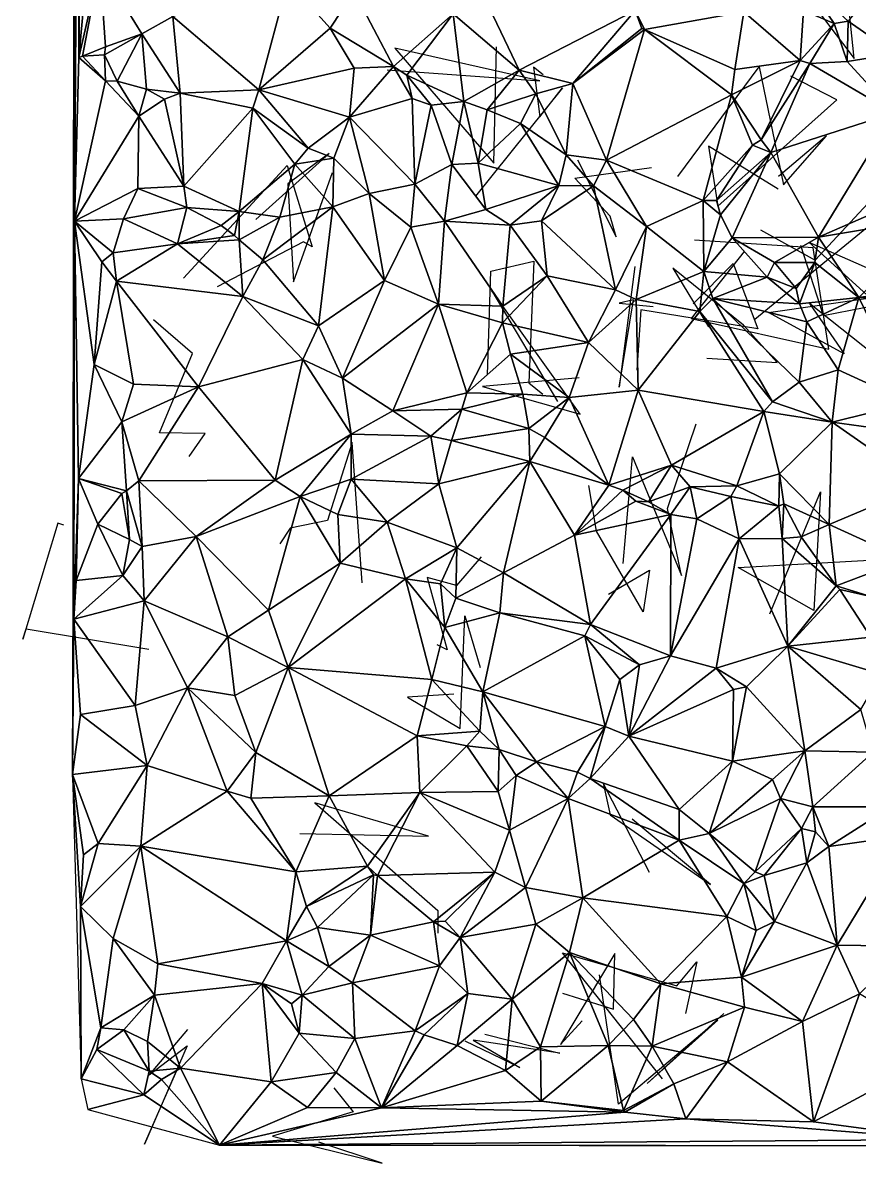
# Model space of a CAD drawing. Header units: metres. Extents: x -15.6 to 15.9, y -15.6 to 15.8.
# Drawn here: x -15.57 to -4.96, y -15.18 to -0.7 of the extents above; entities that cross this region are included whole.
import ezdxf

# ---------------------------------------------------------------- set-up
doc = ezdxf.new("R2010")
doc.units = ezdxf.units.M
doc.layers.add('CRACKS', color=1, linetype='Continuous')
doc.layers.add('STREET_MESH', color=7, linetype='Continuous')

msp = doc.modelspace()

# ---------------------------------------------------------------- linework, layer by layer
at = {"layer": 'CRACKS'}
for points in [[(-4.982, 0.256, 0.1), (-5.55, -0.466, 0.1), (-5.023, -1.158, 0.1), (-5.116, -0.248, 0.1), (-6.116, 0.727, 0.1)], [(-10.949, -1.299, 0.1), (-9.011, -1.44, 0.1), (-10.854, -1.025, 0.1), (-9.595, -2.486, 0.1), (-9.563, -1.008, 0.1)], [(-8.969, -1.365, 0.1), (-9.094, -1.268, 0.1), (-9.014, -1.896, 0.1), (-8.726, -1.527, 0.1), (-9.829, -2.905, 0.1)], [(-7.262, -2.656, 0.1), (-6.228, -1.264, 0.1), (-5.922, -2.761, 0.1), (-5.375, -2.138, 0.1), (-5.983, -2.653, 0.1)], [(-5.99, -2.816, 0.1), (-6.872, -2.269, 0.1), (-6.753, -3.03, 0.1), (-5.243, -1.681, 0.1), (-5.829, -1.38, 0.1)], [(-12.615, -3.201, 0.1), (-11.684, -2.361, 0.1), (-12.211, -2.748, 0.1), (-12.136, -3.993, 0.1), (-11.644, -2.603, 0.1)], [(-8.534, -2.444, 0.1), (-8.043, -3.42, 0.1), (-8.122, -3.158, 0.1), (-8.568, -2.675, 0.1), (-7.597, -2.541, 0.1)], [(-13.534, -3.944, 0.1), (-12.218, -2.516, 0.1), (-11.901, -3.549, 0.1), (-12.012, -3.486, 0.1), (-13.107, -4.054, 0.1)], [(-6.212, -3.33, 0.1), (-5.517, -3.717, 0.1), (-4.628, -2.757, 0.1), (-4.723, -3.192, 0.1), (-6.286, -4.471, 0.1)], [(-6.421, -3.605, 0.1), (-7.092, -4.459, 0.1), (-5.346, -4.846, 0.1), (-5.543, -3.56, 0.1), (-7.048, -3.464, 0.1)], [(-5.705, -3.528, 0.1), (-5.419, -4.418, 0.1), (-4.726, -4.284, 0.1), (-5.601, -3.489, 0.1), (-4.685, -3.891, 0.1)], [(-9.675, -5.171, 0.1), (-9.636, -3.857, 0.1), (-9.09, -3.731, 0.1), (-9.151, -5.272, 0.1), (-8.975, -5.419, 0.1)], [(-7.065, -4.272, 0.1), (-6.56, -3.761, 0.1), (-6.247, -4.589, 0.1), (-7.729, -4.346, 0.1), (-7.78, -5.112, 0.1)], [(-7.808, -3.799, 0.1), (-8.004, -5.331, 0.1), (-7.822, -4.222, 0.1), (-8.008, -4.261, 0.1), (-7.575, -4.304, 0.1)], [(-6.893, -4.961, 0.1), (-6.001, -5.015, 0.1), (-6.428, -4.544, 0.1), (-7.327, -3.819, 0.1), (-6.874, -4.565, 0.1)], [(-8.513, -5.211, 0.1), (-9.738, -5.321, 0.1), (-8.499, -5.67, 0.1), (-9.623, -4.105, 0.1), (-8.79, -5.509, 0.1)], [(-4.38, -5.227, 0.1), (-5.591, -4.267, 0.1), (-5.151, -4.905, 0.1), (-6.11, -4.379, 0.1), (-4.788, -4.19, 0.1)], [(-13.461, -6.21, 0.1), (-13.259, -5.917, 0.1), (-13.838, -5.908, 0.1), (-13.42, -4.901, 0.1), (-13.914, -4.475, 0.1)], [(-7.957, -7.568, 0.1), (-7.836, -6.215, 0.1), (-7.215, -7.72, 0.1), (-7.392, -6.869, 0.1), (-7.028, -5.796, 0.1)], [(-11.265, -7.811, 0.1), (-11.393, -6.033, 0.1), (-11.708, -7.02, 0.1), (-12.179, -7.119, 0.1), (-12.311, -7.318, 0.1)], [(-8.143, -7.958, 0.1), (-7.621, -7.654, 0.1), (-7.703, -8.183, 0.1), (-8.295, -7.158, 0.1), (-8.391, -6.577, 0.1)], [(-6.093, -8.207, 0.1), (-5.45, -6.659, 0.1), (-5.537, -8.165, 0.1), (-6.495, -7.619, 0.1), (-4.752, -7.523, 0.1)], [(-15.053, -7.082, 0.1), (-15.13, -7.056, 0.1), (-15.572, -8.529, 0.1), (-15.532, -8.395, 0.1), (-13.974, -8.654, 0.1)], [(-9.759, -7.483, 0.1), (-10.069, -7.849, 0.1), (-10.443, -7.744, 0.1), (-10.189, -8.663, 0.1), (-10.316, -8.599, 0.1)], [(-10.102, -9.227, 0.1), (-10.69, -9.266, 0.1), (-10.025, -9.661, 0.1), (-9.964, -8.232, 0.1), (-9.769, -8.886, 0.1)], [(-7.623, -11.491, 0.1), (-8.211, -10.358, 0.1), (-8.121, -10.759, 0.1), (-6.849, -11.644, 0.1), (-7.841, -10.814, 0.1)], [(-12.057, -10.997, 0.1), (-10.426, -11.031, 0.1), (-11.869, -10.605, 0.1), (-10.308, -11.972, 0.1), (-10.306, -12.261, 0.1)], [(-8.726, -13.023, 0.1), (-8.077, -13.225, 0.1), (-8.063, -12.52, 0.1), (-8.751, -13.675, 0.1), (-8.475, -13.374, 0.1)], [(-7.455, -14.111, 0.1), (-8.726, -12.51, 0.1), (-7.276, -12.929, 0.1), (-7.02, -12.625, 0.1), (-7.163, -13.282, 0.1)], [(-6.677, -13.282, 0.1), (-7.651, -14.17, 0.1), (-6.756, -13.365, 0.1), (-8.014, -14.432, 0.1), (-8.254, -12.788, 0.1)], [(-13.482, -13.484, 0.1), (-13.97, -14.058, 0.1), (-13.488, -13.693, 0.1), (-14.027, -14.94, 0.1), (-13.588, -13.935, 0.1)], [(-9.709, -13.544, 0.1), (-8.759, -13.782, 0.1), (-9.859, -13.617, 0.1), (-9.265, -13.964, 0.1), (-9.962, -13.633, 0.1)], [(-11.627, -14.226, 0.1), (-11.379, -14.53, 0.1), (-12.405, -14.836, 0.1), (-11.011, -15.181, 0.1), (-11.815, -14.913, 0.1)]]:
    msp.add_polyline3d(points, dxfattribs=at)
at = {"layer": 'STREET_MESH'}
for points in [[(-14.918, -3.22), (-14.911, 13.037), (-14.942, -10.246)], [(-14.911, 13.037), (-14.918, -3.22), (-14.874, 3.092)], [(-14.918, -3.22), (-14.863, -1.142), (-14.874, 3.092)], [(-14.863, -1.142), (-14.824, 2.693), (-14.874, 3.092)], [(-14.703, 0.6), (-14.824, 2.693), (-14.863, -1.142)], [(-14.703, 0.6), (-14.863, -1.142), (-14.596, 0.023)], [(-4.503, -1.099), (-4.159, 0.506), (-5.1, -0.683)], [(-14.863, -1.142), (-14.815, -1.125), (-14.596, 0.023)], [(-14.815, -1.125), (-14.523, -1.01), (-14.596, 0.023)], [(-14.523, -1.01), (-14.063, -0.844), (-14.596, 0.023)], [(-14.063, -0.844), (-13.67, -0.624), (-14.596, 0.023)], [(-12.211, -0.169), (-13.67, -0.624), (-12.576, -1.556)], [(-11.671, -0.77), (-12.211, -0.169), (-12.576, -1.556)], [(-11.369, -0.305), (-12.211, -0.169), (-11.671, -0.77)], [(-10.113, -0.591), (-9.275, -1.304), (-9.789, -0.222)], [(-9.275, -1.304), (-7.802, -0.549), (-9.789, -0.222)], [(-5.628, -0.19), (-5.666, -0.548), (-5.277, -0.714)], [(-5.628, -0.19), (-5.277, -0.714), (-5.1, -0.683)], [(-10.869, -1.26), (-11.369, -0.305), (-11.671, -0.77)], [(-11.369, -0.305), (-10.869, -1.26), (-10.113, -0.591)], [(-7.802, -0.549), (-9.275, -1.304), (-8.594, -1.474)], [(-7.719, -0.776), (-7.802, -0.549), (-8.594, -1.474)], [(-7.802, -0.549), (-7.719, -0.776), (-7.686, -0.789)], [(-6.426, -0.563), (-7.802, -0.549), (-7.686, -0.789)], [(-6.538, -1.296), (-6.426, -0.563), (-7.686, -0.789)], [(-5.709, -1.18), (-6.426, -0.563), (-6.538, -1.296)], [(-5.666, -0.548), (-6.426, -0.563), (-5.709, -1.18)], [(-5.666, -0.548), (-5.709, -1.18), (-5.277, -0.714)], [(-13.67, -0.624), (-14.063, -0.844), (-13.578, -1.598)], [(-12.576, -1.556), (-13.67, -0.624), (-13.578, -1.598)], [(-10.869, -1.26), (-10.698, -1.368), (-10.113, -0.591)], [(-10.698, -1.368), (-9.978, -1.704), (-10.113, -0.591)], [(-9.978, -1.704), (-9.275, -1.304), (-10.113, -0.591)], [(-5.277, -0.714), (-5.709, -1.18), (-5.588, -1.218)], [(-5.112, -1.193), (-5.277, -0.714), (-5.588, -1.218)], [(-5.277, -0.714), (-5.112, -1.193), (-5.1, -0.683)], [(-5.112, -1.193), (-4.503, -1.099), (-5.1, -0.683)], [(-14.536, -1.111), (-14.063, -0.844), (-14.523, -1.01)], [(-14.536, -1.111), (-14.374, -1.444), (-14.063, -0.844)], [(-14.374, -1.444), (-14.003, -1.544), (-14.063, -0.844)], [(-14.063, -0.844), (-14.003, -1.544), (-13.578, -1.598)], [(-11.37, -1.281), (-11.671, -0.77), (-12.576, -1.556)], [(-11.37, -1.281), (-10.869, -1.26), (-11.671, -0.77)], [(-7.719, -0.776), (-8.594, -1.474), (-7.686, -0.789)], [(-8.594, -1.474), (-8.166, -2.449), (-7.686, -0.789)], [(-8.166, -2.449), (-6.58, -1.618), (-7.686, -0.789)], [(-6.58, -1.618), (-6.538, -1.296), (-7.686, -0.789)], [(-14.815, -1.125), (-14.536, -1.111), (-14.523, -1.01)], [(-14.525, -1.441), (-14.863, -1.142), (-14.918, -3.22)], [(-14.525, -1.441), (-14.815, -1.125), (-14.863, -1.142)], [(-14.525, -1.441), (-14.536, -1.111), (-14.815, -1.125)], [(-14.536, -1.111), (-14.525, -1.441), (-14.374, -1.444)], [(-4.503, -1.099), (-5.112, -1.193), (-4.516, -1.845)], [(-11.428, -1.902), (-11.37, -1.281), (-12.576, -1.556)], [(-11.37, -1.281), (-11.428, -1.902), (-10.869, -1.26)], [(-11.428, -1.902), (-10.632, -1.666), (-10.869, -1.26)], [(-10.632, -1.666), (-10.698, -1.368), (-10.869, -1.26)], [(-5.709, -1.18), (-6.58, -1.618), (-6.205, -2.19)], [(-6.58, -1.618), (-5.709, -1.18), (-6.538, -1.296)], [(-5.588, -1.218), (-5.709, -1.18), (-6.205, -2.19)], [(-6.081, -2.35), (-5.588, -1.218), (-6.205, -2.19)], [(-5.588, -1.218), (-6.081, -2.35), (-4.516, -1.845)], [(-5.112, -1.193), (-5.588, -1.218), (-4.516, -1.845)], [(-14.1, -1.887), (-14.525, -1.441), (-14.918, -3.22)], [(-14.374, -1.444), (-14.525, -1.441), (-14.1, -1.887)], [(-14.003, -1.544), (-14.374, -1.444), (-14.1, -1.887)], [(-9.978, -1.704), (-10.698, -1.368), (-10.391, -1.749)], [(-10.698, -1.368), (-10.632, -1.666), (-10.391, -1.749)], [(-9.978, -1.704), (-9.679, -1.809), (-9.275, -1.304)], [(-9.679, -1.809), (-9.062, -1.605), (-9.275, -1.304)], [(-9.275, -1.304), (-9.062, -1.605), (-8.594, -1.474)], [(-13.775, -1.671), (-14.003, -1.544), (-14.1, -1.887)], [(-14.003, -1.544), (-13.775, -1.671), (-13.578, -1.598)], [(-12.576, -1.556), (-13.578, -1.598), (-12.652, -1.788)], [(-11.951, -2.294), (-12.576, -1.556), (-12.652, -1.788)], [(-11.951, -2.294), (-11.428, -1.902), (-12.576, -1.556)], [(-9.062, -1.605), (-8.679, -2.381), (-8.594, -1.474)], [(-8.679, -2.381), (-8.166, -2.449), (-8.594, -1.474)], [(-13.775, -1.671), (-14.1, -1.887), (-13.53, -2.778)], [(-13.578, -1.598), (-13.775, -1.671), (-13.53, -2.778)], [(-13.578, -1.598), (-13.53, -2.778), (-12.652, -1.788)], [(-10.599, -2.752), (-10.632, -1.666), (-11.428, -1.902)], [(-10.632, -1.666), (-10.599, -2.752), (-10.391, -1.749)], [(-10.129, -2.504), (-9.978, -1.704), (-10.391, -1.749)], [(-9.794, -2.486), (-9.978, -1.704), (-10.129, -2.504)], [(-9.978, -1.704), (-9.794, -2.486), (-9.679, -1.809)], [(-9.062, -1.605), (-9.679, -1.809), (-9.256, -1.98)], [(-8.679, -2.381), (-9.062, -1.605), (-9.256, -1.98)], [(-6.58, -1.618), (-8.166, -2.449), (-6.94, -2.961)], [(-6.316, -2.258), (-6.58, -1.618), (-6.94, -2.961)], [(-6.58, -1.618), (-6.316, -2.258), (-6.205, -2.19)], [(-13.53, -2.778), (-12.829, -3.1), (-12.652, -1.788)], [(-12.829, -3.1), (-12.123, -2.498), (-12.652, -1.788)], [(-12.123, -2.498), (-11.951, -2.294), (-12.652, -1.788)], [(-10.599, -2.752), (-10.129, -2.504), (-10.391, -1.749)], [(-9.679, -1.809), (-9.794, -2.486), (-9.256, -1.98)], [(-6.081, -2.35), (-5.475, -3.426), (-4.516, -1.845)], [(-5.475, -3.426), (-3.898, -2.733), (-4.516, -1.845)], [(-14.115, -2.809), (-14.1, -1.887), (-14.918, -3.22)], [(-14.1, -1.887), (-14.115, -2.809), (-13.53, -2.778)], [(-11.628, -2.421), (-11.428, -1.902), (-11.951, -2.294)], [(-11.428, -1.902), (-11.628, -2.421), (-11.179, -2.87)], [(-10.599, -2.752), (-11.428, -1.902), (-11.179, -2.87)], [(-9.794, -2.486), (-8.771, -2.767), (-9.256, -1.98)], [(-8.771, -2.767), (-8.679, -2.381), (-9.256, -1.98)], [(-11.628, -2.421), (-11.951, -2.294), (-12.123, -2.498)], [(-6.316, -2.258), (-6.94, -2.961), (-6.77, -2.961)], [(-6.081, -2.35), (-6.316, -2.258), (-6.77, -2.961)], [(-6.316, -2.258), (-6.081, -2.35), (-6.205, -2.19)], [(-11.628, -2.421), (-12.123, -2.498), (-11.637, -3.041)], [(-11.179, -2.87), (-11.628, -2.421), (-11.637, -3.041)], [(-8.771, -2.767), (-8.333, -2.771), (-8.679, -2.381)], [(-8.679, -2.381), (-8.333, -2.771), (-8.166, -2.449)], [(-8.166, -2.449), (-8.333, -2.771), (-7.66, -3.291)], [(-6.94, -2.961), (-8.166, -2.449), (-7.66, -3.291)], [(-6.722, -3.14), (-6.081, -2.35), (-6.77, -2.961)], [(-6.081, -2.35), (-6.722, -3.14), (-6.574, -3.434)], [(-5.475, -3.426), (-6.081, -2.35), (-6.574, -3.434)], [(-12.31, -3.17), (-12.123, -2.498), (-12.829, -3.1)], [(-12.123, -2.498), (-12.31, -3.17), (-11.637, -3.041)], [(-10.599, -2.752), (-10.224, -3.22), (-10.129, -2.504)], [(-10.224, -3.22), (-9.697, -3.073), (-10.129, -2.504)], [(-9.697, -3.073), (-9.794, -2.486), (-10.129, -2.504)], [(-9.794, -2.486), (-9.697, -3.073), (-8.771, -2.767)], [(-5.475, -3.426), (-3.931, -3.166), (-3.898, -2.733)], [(-14.295, -3.192), (-14.115, -2.809), (-14.918, -3.22)], [(-14.115, -2.809), (-14.295, -3.192), (-13.492, -3.05)], [(-14.115, -2.809), (-13.492, -3.05), (-13.53, -2.778)], [(-13.492, -3.05), (-12.829, -3.1), (-13.53, -2.778)], [(-10.984, -3.974), (-11.179, -2.87), (-11.637, -3.041)], [(-10.65, -3.299), (-10.599, -2.752), (-11.179, -2.87)], [(-10.65, -3.299), (-11.179, -2.87), (-10.984, -3.974)], [(-10.224, -3.22), (-10.599, -2.752), (-10.65, -3.299)], [(-9.697, -3.073), (-9.391, -3.271), (-8.771, -2.767)], [(-8.771, -2.767), (-9.391, -3.271), (-8.993, -3.218)], [(-8.333, -2.771), (-8.771, -2.767), (-8.993, -3.218)], [(-8.053, -4.092), (-8.333, -2.771), (-8.993, -3.218)], [(-8.333, -2.771), (-8.053, -4.092), (-7.66, -3.291)], [(-6.94, -2.961), (-7.66, -3.291), (-6.931, -3.86)], [(-6.94, -2.961), (-6.722, -3.14), (-6.77, -2.961)], [(-6.722, -3.14), (-6.94, -2.961), (-6.931, -3.86)], [(-13.492, -3.05), (-14.295, -3.192), (-13.61, -3.511)], [(-13.056, -3.276), (-13.492, -3.05), (-13.61, -3.511)], [(-13.492, -3.05), (-13.056, -3.276), (-12.829, -3.1)], [(-13.056, -3.276), (-12.885, -3.404), (-12.829, -3.1)], [(-12.885, -3.404), (-12.828, -3.459), (-12.829, -3.1)], [(-12.828, -3.459), (-12.31, -3.17), (-12.829, -3.1)], [(-12.31, -3.17), (-12.828, -3.459), (-12.528, -3.713)], [(-12.528, -3.713), (-11.821, -4.55), (-11.637, -3.041)], [(-12.31, -3.17), (-12.528, -3.713), (-11.637, -3.041)], [(-11.821, -4.55), (-10.984, -3.974), (-11.637, -3.041)], [(-10.224, -3.22), (-9.391, -3.271), (-9.697, -3.073)], [(-6.574, -3.434), (-6.722, -3.14), (-6.931, -3.86)], [(-3.931, -3.166), (-5.475, -3.426), (-4.964, -4.189)], [(-3.973, -4.047), (-3.931, -3.166), (-4.964, -4.189)], [(-14.927, -8.273), (-14.918, -3.22), (-14.942, -10.246)], [(-14.927, -8.273), (-14.864, -6.489), (-14.918, -3.22)], [(-14.424, -3.625), (-14.295, -3.192), (-14.918, -3.22)], [(-14.864, -6.489), (-14.668, -5.041), (-14.918, -3.22)], [(-14.668, -5.041), (-14.568, -3.736), (-14.918, -3.22)], [(-14.568, -3.736), (-14.424, -3.625), (-14.918, -3.22)], [(-14.295, -3.192), (-14.424, -3.625), (-13.61, -3.511)], [(-12.885, -3.404), (-13.056, -3.276), (-13.61, -3.511)], [(-10.299, -4.275), (-10.65, -3.299), (-10.984, -3.974)], [(-10.299, -4.275), (-10.224, -3.22), (-10.65, -3.299)], [(-10.224, -3.22), (-10.299, -4.275), (-9.484, -4.299)], [(-9.391, -3.271), (-10.224, -3.22), (-9.484, -4.299)], [(-8.92, -3.915), (-9.391, -3.271), (-9.484, -4.299)], [(-9.391, -3.271), (-8.92, -3.915), (-8.993, -3.218)], [(-8.92, -3.915), (-8.053, -4.092), (-8.993, -3.218)], [(-8.053, -4.092), (-7.789, -4.216), (-7.66, -3.291)], [(-7.66, -3.291), (-7.789, -4.216), (-6.931, -3.86)], [(-12.828, -3.459), (-12.885, -3.404), (-13.61, -3.511)], [(-12.828, -3.459), (-13.61, -3.511), (-12.78, -4.176)], [(-12.528, -3.713), (-12.828, -3.459), (-12.78, -4.176)], [(-6.126, -3.934), (-6.574, -3.434), (-6.931, -3.86)], [(-6.035, -3.746), (-5.475, -3.426), (-6.574, -3.434)], [(-6.035, -3.746), (-6.574, -3.434), (-6.126, -3.934)], [(-5.522, -3.746), (-5.475, -3.426), (-6.035, -3.746)], [(-5.475, -3.426), (-5.522, -3.746), (-4.964, -4.189)], [(-13.61, -3.511), (-14.424, -3.625), (-14.384, -3.982)], [(-13.61, -3.511), (-14.384, -3.982), (-12.78, -4.176)], [(-14.568, -3.736), (-14.668, -5.041), (-14.384, -3.982)], [(-14.424, -3.625), (-14.568, -3.736), (-14.384, -3.982)], [(-11.821, -4.55), (-12.528, -3.713), (-12.78, -4.176)], [(-5.759, -4.075), (-6.035, -3.746), (-6.126, -3.934)], [(-5.522, -3.746), (-6.035, -3.746), (-5.759, -4.075)], [(-5.522, -3.746), (-5.759, -4.075), (-5.718, -4.27)], [(-4.964, -4.189), (-5.522, -3.746), (-5.718, -4.27)], [(-6.931, -3.86), (-7.789, -4.216), (-6.981, -4.37)], [(-6.817, -4.202), (-6.931, -3.86), (-6.981, -4.37)], [(-6.817, -4.202), (-6.126, -3.934), (-6.931, -3.86)], [(-14.668, -5.041), (-14.167, -5.29), (-14.384, -3.982)], [(-14.384, -3.982), (-13.344, -5.324), (-12.78, -4.176)], [(-14.167, -5.29), (-13.344, -5.324), (-14.384, -3.982)], [(-11.518, -5.214), (-10.984, -3.974), (-11.821, -4.55)], [(-11.518, -5.214), (-10.299, -4.275), (-10.984, -3.974)], [(-8.92, -3.915), (-9.488, -4.514), (-8.395, -4.761)], [(-9.488, -4.514), (-8.92, -3.915), (-9.484, -4.299)], [(-8.053, -4.092), (-8.92, -3.915), (-8.395, -4.761)], [(-6.126, -3.934), (-6.817, -4.202), (-5.718, -4.27)], [(-5.759, -4.075), (-6.126, -3.934), (-5.718, -4.27)], [(-3.987, -4.211), (-3.973, -4.047), (-4.964, -4.189)], [(-13.344, -5.324), (-12.021, -4.976), (-12.78, -4.176)], [(-12.021, -4.976), (-11.821, -4.55), (-12.78, -4.176)], [(-7.789, -4.216), (-8.053, -4.092), (-8.395, -4.761)], [(-5.626, -4.5), (-4.964, -4.189), (-5.718, -4.27)], [(-4.964, -4.189), (-5.626, -4.5), (-5.226, -5.108)], [(-4.314, -5.53), (-4.964, -4.189), (-5.226, -5.108)], [(-3.987, -4.211), (-4.964, -4.189), (-4.314, -5.53)], [(-10.299, -4.275), (-11.518, -5.214), (-10.876, -5.629)], [(-9.94, -5.399), (-10.299, -4.275), (-10.876, -5.629)], [(-10.299, -4.275), (-9.94, -5.399), (-9.488, -4.514)], [(-10.299, -4.275), (-9.488, -4.514), (-9.484, -4.299)], [(-7.763, -5.366), (-7.789, -4.216), (-8.395, -4.761)], [(-7.789, -4.216), (-7.763, -5.366), (-6.981, -4.37)], [(-6.061, -5.517), (-6.817, -4.202), (-6.981, -4.37)], [(-5.723, -5.264), (-6.817, -4.202), (-6.061, -5.517)], [(-6.817, -4.202), (-5.626, -4.5), (-5.718, -4.27)], [(-5.626, -4.5), (-6.817, -4.202), (-5.723, -5.264)], [(-7.763, -5.366), (-6.172, -5.639), (-6.981, -4.37)], [(-6.172, -5.639), (-6.061, -5.517), (-6.981, -4.37)], [(-12.021, -4.976), (-11.518, -5.214), (-11.821, -4.55)], [(-9.488, -4.514), (-9.94, -5.399), (-9.384, -4.91)], [(-9.488, -4.514), (-9.384, -4.91), (-8.395, -4.761)], [(-5.626, -4.5), (-5.723, -5.264), (-5.226, -5.108)], [(-9.384, -4.91), (-8.641, -5.461), (-8.395, -4.761)], [(-8.641, -5.461), (-7.763, -5.366), (-8.395, -4.761)], [(-9.94, -5.399), (-9.23, -5.419), (-9.384, -4.91)], [(-9.384, -4.91), (-9.23, -5.419), (-8.641, -5.461)], [(-14.317, -5.77), (-14.668, -5.041), (-14.864, -6.489)], [(-14.317, -5.77), (-14.167, -5.29), (-14.668, -5.041)], [(-12.369, -6.511), (-12.021, -4.976), (-13.344, -5.324)], [(-12.369, -6.511), (-11.406, -5.925), (-12.021, -4.976)], [(-11.406, -5.925), (-11.518, -5.214), (-12.021, -4.976)], [(-5.723, -5.264), (-5.304, -5.774), (-5.226, -5.108)], [(-5.304, -5.774), (-4.314, -5.53), (-5.226, -5.108)], [(-14.167, -5.29), (-14.317, -5.77), (-13.344, -5.324)], [(-14.317, -5.77), (-14.101, -6.519), (-13.344, -5.324)], [(-14.101, -6.519), (-12.369, -6.511), (-13.344, -5.324)], [(-11.518, -5.214), (-11.406, -5.925), (-10.876, -5.629)], [(-5.304, -5.774), (-5.723, -5.264), (-6.061, -5.517)], [(-10.001, -5.61), (-9.94, -5.399), (-10.876, -5.629)], [(-9.94, -5.399), (-10.001, -5.61), (-9.23, -5.419)], [(-9.23, -5.419), (-10.001, -5.61), (-9.153, -5.852)], [(-8.641, -5.461), (-9.23, -5.419), (-9.153, -5.852)], [(-8.951, -5.966), (-8.641, -5.461), (-9.153, -5.852)], [(-8.951, -5.966), (-8.137, -6.575), (-8.641, -5.461)], [(-8.137, -6.575), (-7.763, -5.366), (-8.641, -5.461)], [(-7.763, -5.366), (-8.137, -6.575), (-7.344, -6.319)], [(-7.763, -5.366), (-7.344, -6.319), (-6.172, -5.639)], [(-11.406, -5.925), (-10.394, -5.95), (-10.876, -5.629)], [(-10.394, -5.95), (-10.001, -5.61), (-10.876, -5.629)], [(-10.001, -5.61), (-10.394, -5.95), (-10.132, -6.006)], [(-10.001, -5.61), (-10.132, -6.006), (-9.153, -5.852)], [(-7.344, -6.319), (-6.512, -6.582), (-6.172, -5.639)], [(-6.512, -6.582), (-5.971, -6.429), (-6.172, -5.639)], [(-5.304, -5.774), (-6.061, -5.517), (-6.172, -5.639)], [(-5.971, -6.429), (-5.304, -5.774), (-6.172, -5.639)], [(-5.304, -5.774), (-4.201, -5.926), (-4.314, -5.53)], [(-14.258, -6.643), (-14.317, -5.77), (-14.864, -6.489)], [(-14.317, -5.77), (-14.258, -6.643), (-14.101, -6.519)], [(-5.304, -5.774), (-5.971, -6.429), (-5.341, -7.073)], [(-4.157, -6.573), (-5.304, -5.774), (-5.341, -7.073)], [(-4.157, -6.573), (-4.201, -5.926), (-5.304, -5.774)], [(-12.055, -6.717), (-11.406, -5.925), (-12.369, -6.511)], [(-11.406, -5.925), (-12.055, -6.717), (-11.407, -6.496)], [(-10.394, -5.95), (-11.406, -5.925), (-11.407, -6.496)], [(-10.132, -6.006), (-9.141, -6.271), (-9.153, -5.852)], [(-9.141, -6.271), (-8.951, -5.966), (-9.153, -5.852)], [(-10.292, -6.557), (-10.394, -5.95), (-11.407, -6.496)], [(-10.132, -6.006), (-10.394, -5.95), (-10.292, -6.557)], [(-9.141, -6.271), (-10.132, -6.006), (-10.292, -6.557)], [(-8.951, -5.966), (-9.141, -6.271), (-8.137, -6.575)], [(-10.066, -7.369), (-9.141, -6.271), (-10.292, -6.557)], [(-9.141, -6.271), (-10.066, -7.369), (-9.473, -7.684)], [(-8.571, -7.21), (-9.141, -6.271), (-9.473, -7.684)], [(-8.137, -6.575), (-9.141, -6.271), (-8.571, -7.21)], [(-8.137, -6.575), (-7.961, -6.637), (-7.344, -6.319)], [(-7.961, -6.637), (-7.632, -6.784), (-7.344, -6.319)], [(-7.632, -6.784), (-7.107, -6.593), (-7.344, -6.319)], [(-7.107, -6.593), (-6.512, -6.582), (-7.344, -6.319)], [(-14.927, -8.273), (-14.894, -7.785), (-14.864, -6.489)], [(-14.894, -7.785), (-14.62, -7.07), (-14.864, -6.489)], [(-14.62, -7.07), (-14.316, -6.681), (-14.864, -6.489)], [(-14.316, -6.681), (-14.258, -6.643), (-14.864, -6.489)], [(-12.369, -6.511), (-14.101, -6.519), (-13.373, -7.225)], [(-12.055, -6.717), (-12.369, -6.511), (-13.373, -7.225)], [(-12.055, -6.717), (-11.574, -6.944), (-11.407, -6.496)], [(-11.574, -6.944), (-10.949, -7.043), (-11.407, -6.496)], [(-10.949, -7.043), (-10.292, -6.557), (-11.407, -6.496)], [(-5.971, -6.429), (-6.512, -6.582), (-5.979, -6.841)], [(-5.917, -6.81), (-5.971, -6.429), (-5.979, -6.841)], [(-5.971, -6.429), (-5.917, -6.81), (-5.341, -7.073)], [(-14.258, -6.643), (-14.316, -6.681), (-14.219, -7.264)], [(-14.258, -6.643), (-14.059, -7.351), (-14.101, -6.519)], [(-14.059, -7.351), (-14.258, -6.643), (-14.219, -7.264)], [(-14.101, -6.519), (-14.059, -7.351), (-13.373, -7.225)], [(-10.066, -7.369), (-10.292, -6.557), (-10.949, -7.043)], [(-7.961, -6.637), (-8.137, -6.575), (-8.571, -7.21)], [(-7.795, -6.776), (-7.961, -6.637), (-8.571, -7.21)], [(-7.961, -6.637), (-7.795, -6.776), (-7.632, -6.784)], [(-7.632, -6.784), (-7.349, -6.947), (-7.107, -6.593)], [(-7.349, -6.947), (-7.022, -6.999), (-7.107, -6.593)], [(-6.591, -6.716), (-6.512, -6.582), (-7.107, -6.593)], [(-7.022, -6.999), (-6.591, -6.716), (-7.107, -6.593)], [(-6.512, -6.582), (-6.591, -6.716), (-5.979, -6.841)], [(-4.37, -7.518), (-4.157, -6.573), (-5.341, -7.073)], [(-14.316, -6.681), (-14.62, -7.07), (-14.219, -7.264)], [(-12.456, -8.158), (-12.055, -6.717), (-13.373, -7.225)], [(-12.055, -6.717), (-12.456, -8.158), (-11.544, -7.563)], [(-11.574, -6.944), (-12.055, -6.717), (-11.544, -7.563)], [(-7.349, -6.947), (-7.795, -6.776), (-8.571, -7.21)], [(-7.795, -6.776), (-7.349, -6.947), (-7.632, -6.784)], [(-6.591, -6.716), (-7.022, -6.999), (-6.484, -7.254)], [(-5.979, -6.841), (-6.591, -6.716), (-6.484, -7.254)], [(-11.574, -6.944), (-11.544, -7.563), (-10.949, -7.043)], [(-8.371, -8.342), (-7.349, -6.947), (-8.571, -7.21)], [(-7.349, -6.947), (-8.371, -8.342), (-7.356, -8.739)], [(-7.022, -6.999), (-7.349, -6.947), (-7.356, -8.739)], [(-5.938, -7.252), (-5.979, -6.841), (-6.484, -7.254)], [(-5.938, -7.252), (-5.917, -6.81), (-5.979, -6.841)], [(-5.698, -7.231), (-5.917, -6.81), (-5.938, -7.252)], [(-5.917, -6.81), (-5.698, -7.231), (-5.341, -7.073)], [(-14.305, -7.72), (-14.62, -7.07), (-14.894, -7.785)], [(-14.62, -7.07), (-14.305, -7.72), (-14.219, -7.264)], [(-11.544, -7.563), (-10.718, -7.761), (-10.949, -7.043)], [(-10.718, -7.761), (-10.066, -7.369), (-10.949, -7.043)], [(-6.484, -7.254), (-7.022, -6.999), (-7.356, -8.739)], [(-5.698, -7.231), (-5.254, -7.853), (-5.341, -7.073)], [(-5.254, -7.853), (-4.37, -7.518), (-5.341, -7.073)], [(-14.059, -7.351), (-14.032, -8.04), (-13.373, -7.225)], [(-14.032, -8.04), (-12.972, -8.5), (-13.373, -7.225)], [(-12.972, -8.5), (-12.456, -8.158), (-13.373, -7.225)], [(-8.371, -8.342), (-8.571, -7.21), (-9.473, -7.684)], [(-5.698, -7.231), (-5.938, -7.252), (-5.254, -7.853)], [(-14.305, -7.72), (-14.059, -7.351), (-14.219, -7.264)], [(-14.059, -7.351), (-14.305, -7.72), (-14.032, -8.04)], [(-10.718, -7.761), (-10.272, -7.826), (-10.066, -7.369)], [(-10.272, -7.826), (-10.079, -8.007), (-10.066, -7.369)], [(-10.066, -7.369), (-10.079, -8.007), (-9.473, -7.684)], [(-6.776, -8.897), (-6.484, -7.254), (-7.356, -8.739)], [(-6.776, -8.897), (-5.868, -8.616), (-6.484, -7.254)], [(-5.868, -8.616), (-5.938, -7.252), (-6.484, -7.254)], [(-5.254, -7.853), (-5.938, -7.252), (-5.868, -8.616)], [(-4.37, -7.518), (-5.254, -7.853), (-4.813, -7.985)], [(-12.456, -8.158), (-12.205, -8.887), (-11.544, -7.563)], [(-12.205, -8.887), (-10.718, -7.761), (-11.544, -7.563)], [(-14.305, -7.72), (-14.894, -7.785), (-14.927, -8.273)], [(-14.032, -8.04), (-14.305, -7.72), (-14.927, -8.273)], [(-12.205, -8.887), (-10.384, -9.039), (-10.718, -7.761)], [(-10.384, -9.039), (-10.22, -8.379), (-10.718, -7.761)], [(-10.718, -7.761), (-10.22, -8.379), (-10.272, -7.826)], [(-10.079, -8.007), (-9.518, -8.193), (-9.473, -7.684)], [(-9.518, -8.193), (-8.371, -8.342), (-9.473, -7.684)], [(-10.22, -8.379), (-10.079, -8.007), (-10.272, -7.826)], [(-5.206, -7.898), (-5.254, -7.853), (-5.868, -8.616)], [(-4.811, -8.502), (-5.206, -7.898), (-5.868, -8.616)], [(-5.254, -7.853), (-5.206, -7.898), (-4.813, -7.985)], [(-5.206, -7.898), (-4.811, -8.502), (-4.813, -7.985)], [(-14.145, -9.369), (-14.032, -8.04), (-14.927, -8.273)], [(-14.145, -9.369), (-13.484, -9.147), (-14.032, -8.04)], [(-13.484, -9.147), (-12.972, -8.5), (-14.032, -8.04)], [(-10.079, -8.007), (-10.22, -8.379), (-9.518, -8.193)], [(-12.972, -8.5), (-12.205, -8.887), (-12.456, -8.158)], [(-9.518, -8.193), (-10.22, -8.379), (-9.734, -9.197)], [(-9.518, -8.193), (-9.734, -9.197), (-8.442, -8.485)], [(-8.371, -8.342), (-9.518, -8.193), (-8.442, -8.485)], [(-14.84, -9.485), (-14.927, -8.273), (-14.942, -10.246)], [(-14.84, -9.485), (-14.145, -9.369), (-14.927, -8.273)], [(-10.22, -8.379), (-10.384, -9.039), (-9.734, -9.197)], [(-7.746, -8.853), (-8.371, -8.342), (-8.442, -8.485)], [(-8.371, -8.342), (-7.746, -8.853), (-7.356, -8.739)], [(-13.484, -9.147), (-12.881, -9.244), (-12.972, -8.5)], [(-12.881, -9.244), (-12.205, -8.887), (-12.972, -8.5)], [(-9.734, -9.197), (-8.184, -9.638), (-8.442, -8.485)], [(-8.184, -9.638), (-7.998, -9.039), (-8.442, -8.485)], [(-7.998, -9.039), (-7.746, -8.853), (-8.442, -8.485)], [(-4.679, -8.973), (-4.811, -8.502), (-5.868, -8.616)], [(-6.776, -8.897), (-6.389, -9.132), (-5.868, -8.616)], [(-5.868, -8.616), (-6.389, -9.132), (-5.651, -9.944)], [(-4.941, -9.422), (-5.868, -8.616), (-5.651, -9.944)], [(-4.941, -9.422), (-4.679, -8.973), (-5.868, -8.616)], [(-7.746, -8.853), (-7.884, -9.76), (-7.356, -8.739)], [(-7.884, -9.76), (-6.776, -8.897), (-7.356, -8.739)], [(-12.881, -9.244), (-12.614, -9.968), (-12.205, -8.887)], [(-12.614, -9.968), (-11.684, -10.519), (-12.205, -8.887)], [(-12.205, -8.887), (-10.571, -9.754), (-10.384, -9.039)], [(-11.684, -10.519), (-10.571, -9.754), (-12.205, -8.887)], [(-7.884, -9.76), (-7.746, -8.853), (-7.998, -9.039)], [(-6.554, -9.169), (-6.776, -8.897), (-7.884, -9.76)], [(-6.776, -8.897), (-6.554, -9.169), (-6.389, -9.132)], [(-10.571, -9.754), (-9.774, -9.698), (-10.384, -9.039)], [(-10.384, -9.039), (-9.774, -9.698), (-9.734, -9.197)], [(-7.884, -9.76), (-7.998, -9.039), (-8.184, -9.638)], [(-13.484, -9.147), (-14.145, -9.369), (-13.995, -10.133)], [(-12.98, -10.456), (-13.484, -9.147), (-13.995, -10.133)], [(-12.614, -9.968), (-13.484, -9.147), (-12.98, -10.456)], [(-12.614, -9.968), (-12.881, -9.244), (-13.484, -9.147)], [(-9.774, -9.698), (-9.527, -9.93), (-9.734, -9.197)], [(-9.734, -9.197), (-9.053, -10.087), (-8.184, -9.638)], [(-9.527, -9.93), (-9.053, -10.087), (-9.734, -9.197)], [(-6.554, -9.169), (-7.884, -9.76), (-6.569, -10.077)], [(-6.389, -9.132), (-6.569, -10.077), (-5.651, -9.944)], [(-6.389, -9.132), (-6.554, -9.169), (-6.569, -10.077)], [(-13.995, -10.133), (-14.145, -9.369), (-14.84, -9.485)], [(-13.995, -10.133), (-14.84, -9.485), (-14.942, -10.246)], [(-4.784, -9.964), (-4.941, -9.422), (-5.651, -9.944)], [(-9.774, -9.698), (-10.571, -9.754), (-9.938, -9.881)], [(-9.527, -9.93), (-9.774, -9.698), (-9.938, -9.881)], [(-9.053, -10.087), (-8.534, -10.218), (-8.184, -9.638)], [(-8.534, -10.218), (-8.376, -10.298), (-8.184, -9.638)], [(-8.376, -10.298), (-7.884, -9.76), (-8.184, -9.638)], [(-10.571, -9.754), (-11.684, -10.519), (-10.534, -10.473)], [(-10.571, -9.754), (-10.534, -10.473), (-9.938, -9.881)], [(-7.884, -9.76), (-8.376, -10.298), (-7.244, -10.689)], [(-7.884, -9.76), (-7.244, -10.689), (-6.569, -10.077)], [(-12.614, -9.968), (-12.98, -10.456), (-12.681, -10.545)], [(-11.684, -10.519), (-12.614, -9.968), (-12.681, -10.545)], [(-10.534, -10.473), (-9.543, -10.464), (-9.938, -9.881)], [(-9.543, -10.464), (-9.527, -9.93), (-9.938, -9.881)], [(-9.543, -10.464), (-9.313, -10.258), (-9.527, -9.93)], [(-9.527, -9.93), (-9.313, -10.258), (-9.053, -10.087)], [(-6.569, -10.077), (-6.059, -10.311), (-5.651, -9.944)], [(-6.059, -10.311), (-5.959, -10.551), (-5.651, -9.944)], [(-5.959, -10.551), (-5.547, -10.658), (-5.651, -9.944)], [(-5.547, -10.658), (-4.784, -9.964), (-5.651, -9.944)], [(-4.553, -10.657), (-4.784, -9.964), (-5.547, -10.658)], [(-14.618, -11.123), (-13.995, -10.133), (-14.942, -10.246)], [(-13.995, -10.133), (-14.618, -11.123), (-14.075, -11.158)], [(-12.98, -10.456), (-13.995, -10.133), (-14.075, -11.158)], [(-9.053, -10.087), (-9.313, -10.258), (-8.652, -10.553)], [(-8.534, -10.218), (-9.053, -10.087), (-8.652, -10.553)], [(-7.244, -10.689), (-6.866, -10.997), (-6.569, -10.077)], [(-6.866, -10.997), (-6.059, -10.311), (-6.569, -10.077)], [(-14.831, -14.108), (-14.84, -11.922), (-14.942, -10.246)], [(-14.84, -11.922), (-14.804, -11.267), (-14.942, -10.246)], [(-14.804, -11.267), (-14.618, -11.123), (-14.942, -10.246)], [(-9.313, -10.258), (-9.543, -10.464), (-9.396, -10.952)], [(-9.313, -10.258), (-9.396, -10.952), (-8.652, -10.553)], [(-8.376, -10.298), (-8.534, -10.218), (-8.652, -10.553)], [(-7.243, -11.082), (-8.376, -10.298), (-8.652, -10.553)], [(-7.244, -10.689), (-8.376, -10.298), (-7.243, -11.082)], [(-6.059, -10.311), (-6.866, -10.997), (-5.959, -10.551)], [(-12.107, -11.482), (-12.98, -10.456), (-14.075, -11.158)], [(-12.98, -10.456), (-12.107, -11.482), (-12.681, -10.545)], [(-12.107, -11.482), (-11.684, -10.519), (-12.681, -10.545)], [(-11.201, -11.411), (-11.684, -10.519), (-12.107, -11.482)], [(-11.684, -10.519), (-11.201, -11.411), (-10.534, -10.473)], [(-10.534, -10.473), (-11.201, -11.411), (-11.071, -11.53)], [(-9.582, -11.487), (-10.534, -10.473), (-11.071, -11.53)], [(-9.543, -10.464), (-10.534, -10.473), (-9.396, -10.952)], [(-10.534, -10.473), (-9.582, -11.487), (-9.396, -10.952)], [(-9.396, -10.952), (-9.194, -11.682), (-8.652, -10.553)], [(-9.194, -11.682), (-8.467, -11.811), (-8.652, -10.553)], [(-8.467, -11.811), (-7.243, -11.082), (-8.652, -10.553)], [(-6.866, -10.997), (-6.281, -11.484), (-5.959, -10.551)], [(-5.959, -10.551), (-6.281, -11.484), (-5.694, -10.931)], [(-5.547, -10.658), (-5.959, -10.551), (-5.694, -10.931)], [(-6.866, -10.997), (-7.244, -10.689), (-7.243, -11.082)], [(-5.515, -10.974), (-5.547, -10.658), (-5.694, -10.931)], [(-4.553, -10.657), (-5.547, -10.658), (-5.344, -11.159)], [(-5.547, -10.658), (-5.515, -10.974), (-5.344, -11.159)], [(-4.404, -11.026), (-4.553, -10.657), (-5.344, -11.159)], [(-9.582, -11.487), (-9.194, -11.682), (-9.396, -10.952)], [(-6.423, -11.631), (-6.866, -10.997), (-7.243, -11.082)], [(-6.281, -11.484), (-6.866, -10.997), (-6.423, -11.631)], [(-6.281, -11.484), (-6.167, -11.53), (-5.694, -10.931)], [(-6.167, -11.53), (-5.625, -11.367), (-5.694, -10.931)], [(-5.625, -11.367), (-5.515, -10.974), (-5.694, -10.931)], [(-5.515, -10.974), (-5.625, -11.367), (-5.344, -11.159)], [(-14.618, -11.123), (-14.84, -11.922), (-14.075, -11.158)], [(-14.618, -11.123), (-14.804, -11.267), (-14.84, -11.922)], [(-8.467, -11.811), (-6.638, -12.049), (-7.243, -11.082)], [(-6.638, -12.049), (-6.423, -11.631), (-7.243, -11.082)], [(-5.238, -12.415), (-4.404, -11.026), (-5.344, -11.159)], [(-4.335, -12.426), (-4.404, -11.026), (-5.238, -12.415)], [(-14.84, -11.922), (-14.427, -12.33), (-14.075, -11.158)], [(-14.427, -12.33), (-13.859, -12.651), (-14.075, -11.158)], [(-13.859, -12.651), (-12.225, -12.36), (-14.075, -11.158)], [(-12.225, -12.36), (-12.107, -11.482), (-14.075, -11.158)], [(-5.625, -11.367), (-5.238, -12.415), (-5.344, -11.159)], [(-11.974, -11.922), (-11.201, -11.411), (-12.107, -11.482)], [(-11.201, -11.411), (-11.974, -11.922), (-11.123, -11.521)], [(-11.201, -11.411), (-11.123, -11.521), (-11.071, -11.53)], [(-5.625, -11.367), (-6.167, -11.53), (-6.034, -12.114)], [(-5.625, -11.367), (-6.034, -12.114), (-5.238, -12.415)], [(-11.974, -11.922), (-12.107, -11.482), (-12.225, -12.36)], [(-11.123, -11.521), (-11.974, -11.922), (-11.832, -12.188)], [(-11.123, -11.521), (-11.832, -12.188), (-11.161, -12.284)], [(-11.123, -11.521), (-11.161, -12.284), (-11.071, -11.53)], [(-11.161, -12.284), (-10.363, -12.115), (-11.071, -11.53)], [(-10.363, -12.115), (-9.582, -11.487), (-11.071, -11.53)], [(-10.212, -12.11), (-9.582, -11.487), (-10.363, -12.115)], [(-9.582, -11.487), (-10.212, -12.11), (-10.025, -12.315)], [(-9.194, -11.682), (-9.582, -11.487), (-10.025, -12.315)], [(-6.167, -11.53), (-6.281, -11.484), (-6.423, -11.631)], [(-6.167, -11.53), (-6.423, -11.631), (-6.034, -12.114)], [(-9.064, -12.147), (-9.194, -11.682), (-10.025, -12.315)], [(-9.194, -11.682), (-9.064, -12.147), (-8.467, -11.811)], [(-6.423, -11.631), (-6.638, -12.049), (-6.266, -12.226)], [(-6.034, -12.114), (-6.423, -11.631), (-6.266, -12.226)], [(-8.467, -11.811), (-9.064, -12.147), (-8.637, -12.505)], [(-8.467, -11.811), (-8.637, -12.505), (-7.477, -12.902)], [(-6.638, -12.049), (-8.467, -11.811), (-7.477, -12.902)], [(-14.584, -13.461), (-14.427, -12.33), (-14.84, -11.922)], [(-14.584, -13.461), (-14.84, -11.922), (-14.831, -14.108)], [(-11.974, -11.922), (-12.225, -12.36), (-11.832, -12.188)], [(-10.285, -12.677), (-10.363, -12.115), (-11.161, -12.284)], [(-10.212, -12.11), (-10.363, -12.115), (-10.025, -12.315)], [(-10.363, -12.115), (-10.285, -12.677), (-10.025, -12.315)], [(-9.365, -13.097), (-9.064, -12.147), (-10.025, -12.315)], [(-9.064, -12.147), (-9.365, -13.097), (-8.637, -12.505)], [(-6.455, -12.821), (-6.638, -12.049), (-7.477, -12.902)], [(-6.638, -12.049), (-6.455, -12.821), (-6.266, -12.226)], [(-6.455, -12.821), (-6.034, -12.114), (-6.266, -12.226)], [(-6.034, -12.114), (-6.455, -12.821), (-5.238, -12.415)], [(-12.225, -12.36), (-11.689, -12.685), (-11.832, -12.188)], [(-11.832, -12.188), (-11.689, -12.685), (-11.161, -12.284)], [(-11.689, -12.685), (-11.388, -12.889), (-11.161, -12.284)], [(-11.388, -12.889), (-10.285, -12.677), (-11.161, -12.284)], [(-14.584, -13.461), (-13.902, -13.049), (-14.427, -12.33)], [(-14.427, -12.33), (-13.902, -13.049), (-13.859, -12.651)], [(-12.225, -12.36), (-13.859, -12.651), (-12.534, -12.901)], [(-12.225, -12.36), (-12.534, -12.901), (-12.028, -13.046)], [(-11.689, -12.685), (-12.225, -12.36), (-12.028, -13.046)], [(-10.285, -12.677), (-9.928, -13.027), (-10.025, -12.315)], [(-9.928, -13.027), (-9.365, -13.097), (-10.025, -12.315)], [(-6.455, -12.821), (-5.678, -13.381), (-5.238, -12.415)], [(-5.678, -13.381), (-4.957, -13.029), (-5.238, -12.415)], [(-4.957, -13.029), (-4.335, -12.426), (-5.238, -12.415)], [(-9.365, -13.097), (-9.003, -13.704), (-8.637, -12.505)], [(-9.003, -13.704), (-8.145, -13.688), (-8.637, -12.505)], [(-8.637, -12.505), (-7.824, -13.357), (-7.477, -12.902)], [(-8.145, -13.688), (-7.824, -13.357), (-8.637, -12.505)], [(-13.859, -12.651), (-13.902, -13.049), (-12.534, -12.901)], [(-11.388, -12.889), (-11.689, -12.685), (-12.028, -13.046)], [(-10.285, -12.677), (-11.388, -12.889), (-10.593, -13.499)], [(-9.928, -13.027), (-10.285, -12.677), (-10.593, -13.499)], [(-6.416, -13.202), (-6.455, -12.821), (-7.477, -12.902)], [(-6.455, -12.821), (-6.416, -13.202), (-5.678, -13.381)], [(-12.534, -12.901), (-13.902, -13.049), (-13.572, -13.973)], [(-12.423, -14.148), (-12.534, -12.901), (-13.572, -13.973)], [(-12.534, -12.901), (-12.423, -14.148), (-12.068, -13.532)], [(-12.165, -13.158), (-12.534, -12.901), (-12.068, -13.532)], [(-12.534, -12.901), (-12.165, -13.158), (-12.028, -13.046)], [(-11.358, -13.596), (-11.388, -12.889), (-12.028, -13.046)], [(-11.388, -12.889), (-11.358, -13.596), (-10.593, -13.499)], [(-10.482, -13.552), (-9.928, -13.027), (-10.593, -13.499)], [(-10.063, -13.686), (-9.928, -13.027), (-10.482, -13.552)], [(-9.928, -13.027), (-10.063, -13.686), (-9.365, -13.097)], [(-7.824, -13.357), (-7.588, -13.696), (-7.477, -12.902)], [(-7.588, -13.696), (-6.416, -13.202), (-7.477, -12.902)], [(-4.957, -13.029), (-5.678, -13.381), (-5.54, -14.657)], [(-3.8, -13.721), (-4.957, -13.029), (-5.54, -14.657)], [(-14.584, -13.461), (-14.289, -13.486), (-13.902, -13.049)], [(-14.289, -13.486), (-13.989, -13.637), (-13.902, -13.049)], [(-13.902, -13.049), (-13.989, -13.637), (-13.572, -13.973)], [(-12.028, -13.046), (-12.165, -13.158), (-12.068, -13.532)], [(-11.358, -13.596), (-12.028, -13.046), (-12.068, -13.532)], [(-9.365, -13.097), (-10.063, -13.686), (-9.449, -14.005)], [(-9.365, -13.097), (-9.449, -14.005), (-9.003, -13.704)], [(-6.416, -13.202), (-7.588, -13.696), (-6.631, -13.896)], [(-5.678, -13.381), (-6.416, -13.202), (-6.631, -13.896)], [(-14.632, -13.736), (-14.584, -13.461), (-14.831, -14.108)], [(-14.289, -13.486), (-14.584, -13.461), (-14.632, -13.736)], [(-7.588, -13.696), (-7.824, -13.357), (-8.145, -13.688)], [(-5.54, -14.657), (-5.678, -13.381), (-6.631, -13.896)], [(-13.968, -14.012), (-14.289, -13.486), (-14.632, -13.736)], [(-13.989, -13.637), (-14.289, -13.486), (-13.968, -14.012)], [(-12.423, -14.148), (-11.597, -14.028), (-12.068, -13.532)], [(-11.597, -14.028), (-11.358, -13.596), (-12.068, -13.532)], [(-11.358, -13.596), (-11.597, -14.028), (-11.021, -14.476)], [(-11.358, -13.596), (-11.021, -14.476), (-10.593, -13.499)], [(-11.021, -14.476), (-10.482, -13.552), (-10.593, -13.499)], [(-10.063, -13.686), (-10.482, -13.552), (-11.021, -14.476)], [(-14.036, -14.315), (-14.632, -13.736), (-14.831, -14.108)], [(-13.968, -14.012), (-14.632, -13.736), (-14.036, -14.315)], [(-13.989, -13.637), (-13.968, -14.012), (-13.572, -13.973)], [(-9.449, -14.005), (-10.063, -13.686), (-11.021, -14.476)], [(-9.003, -13.704), (-9.449, -14.005), (-8.996, -14.393)], [(-8.145, -13.688), (-9.003, -13.704), (-8.996, -14.393)], [(-7.949, -14.51), (-8.145, -13.688), (-8.996, -14.393)], [(-7.949, -14.51), (-7.588, -13.696), (-8.145, -13.688)], [(-7.588, -13.696), (-7.949, -14.51), (-7.311, -14.174)], [(-7.588, -13.696), (-7.311, -14.174), (-6.631, -13.896)], [(-3.8, -13.721), (-5.54, -14.657), (-3.858, -14.878)], [(-7.311, -14.174), (-7.158, -14.617), (-6.631, -13.896)], [(-7.158, -14.617), (-5.54, -14.657), (-6.631, -13.896)], [(-13.812, -14.117), (-13.968, -14.012), (-14.036, -14.315)], [(-13.968, -14.012), (-13.812, -14.117), (-13.572, -13.973)], [(-13.572, -13.973), (-13.812, -14.117), (-13.076, -14.951)], [(-12.423, -14.148), (-13.572, -13.973), (-13.076, -14.951)], [(-11.597, -14.028), (-12.423, -14.148), (-11.961, -14.472)], [(-11.597, -14.028), (-11.961, -14.472), (-11.021, -14.476)], [(-8.996, -14.393), (-9.449, -14.005), (-11.021, -14.476)], [(-14.036, -14.315), (-14.831, -14.108), (-14.748, -14.498)], [(-13.812, -14.117), (-14.036, -14.315), (-13.076, -14.951)], [(-11.961, -14.472), (-12.423, -14.148), (-13.076, -14.951)], [(-7.949, -14.51), (-7.933, -14.531), (-7.311, -14.174)], [(-7.311, -14.174), (-7.933, -14.531), (-7.158, -14.617)], [(-13.076, -14.951), (-14.036, -14.315), (-14.748, -14.498)], [(-11.021, -14.476), (-11.961, -14.472), (-13.076, -14.951)], [(-7.933, -14.531), (-11.021, -14.476), (-13.076, -14.951)], [(-7.933, -14.531), (-8.996, -14.393), (-11.021, -14.476)], [(-7.949, -14.51), (-8.996, -14.393), (-7.933, -14.531)], [(-7.933, -14.531), (-13.076, -14.951), (-7.158, -14.617)], [(-13.076, -14.951), (-3.858, -14.878), (-7.158, -14.617)], [(-3.858, -14.878), (-5.54, -14.657), (-7.158, -14.617)], [(-1.758, -14.96), (-3.858, -14.878), (-13.076, -14.951)], [(-1.758, -14.96), (-13.076, -14.951), (9.732, -14.972)]]:
    msp.add_3dface(points, dxfattribs=at)

doc.saveas('drawing.dxf')
